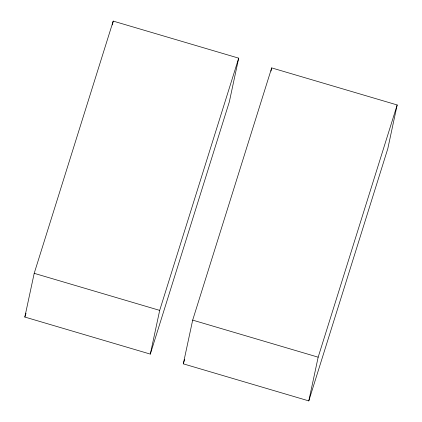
<?xml version="1.0" encoding="UTF-8"?>
<svg xmlns="http://www.w3.org/2000/svg" width="422" height="422" viewBox="0 0 422 422"><rect width="100%" height="100%" fill="white"/><g stroke="black" fill="none" stroke-linecap="round" stroke-linejoin="round"><path stroke-width="0.63" d="M24.824 317.043L34.198 273.324L113.212 21.1L238.699 58.157L229.325 101.876L150.311 354.1L24.824 317.043L26.011 313.272M112.384 24.956L113.212 21.1M150.311 354.1L159.685 310.381L238.699 58.157M183.301 363.843L192.675 320.124L271.689 67.9L397.176 104.957L387.802 148.676L308.788 400.9L183.301 363.843L184.683 359.438M270.998 71.112L271.689 67.9M308.788 400.9L318.162 357.181L397.176 104.957M34.198 273.324L159.685 310.381M192.675 320.124L318.162 357.181"/></g></svg>
